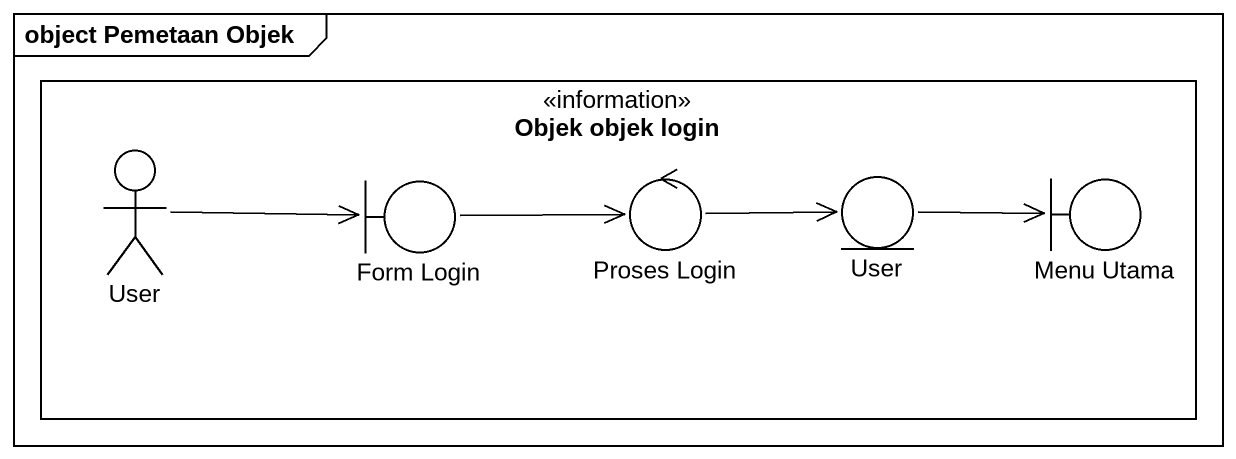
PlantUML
@startuml
mainframe object Pemetaan Objek
rectangle "Objek objek login" as Objek_objek_login <<information>> {
  actor User
  boundary "Form Login" as Form_Login
  control "Proses Login" as Proses_Login
  entity "User" as User_2
  boundary "Menu Utama" as Menu_Utama
}
User -right-> Form_Login
Form_Login -right-> Proses_Login
Proses_Login -right-> User_2
User_2 -right-> Menu_Utama
@enduml
